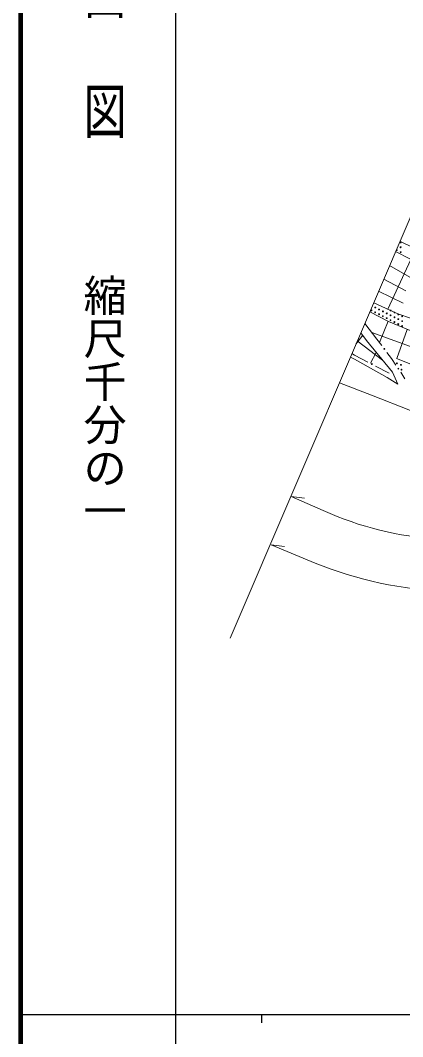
# Model space of a CAD drawing. Units: millimetres, scale not verified. Extents: x 40000 to 680000, y 20000 to 380000.
# Drawn here: x 40000 to 84382, y 202409 to 320451 of the extents above; entities that cross this region are included whole.
import ezdxf
from ezdxf.enums import TextEntityAlignment as Align

# ---------------------------------------------------------------- set-up
doc = ezdxf.new("R2010")
doc.units = ezdxf.units.MM
doc.header["$LTSCALE"] = 1000
for name, color, linetype, lineweight in [('M-BGD-HTXT', 7, 'Continuous', 13), ('M-BMK-OTRS', 5, 'Continuous', 13), ('M-STR-HTXT', 7, 'Continuous', 13), ('M-TTL', 2, 'Continuous', 140), ('M-TTL-BAND', 7, 'Continuous', 25)]:
    doc.layers.add(name, color=color, linetype=linetype, lineweight=lineweight)
doc.styles.add('@ＭＳ ゴシック', font='')
doc.styles.get('@ＭＳ ゴシック').set_extended_font_data('@MS Gothic')

msp = doc.modelspace()

# ---------------------------------------------------------------- linework, layer by layer
at = {"layer": 'M-BGD-HTXT'}
for p, q in [((86985, 293382), (84070, 294796)), ((86893, 291889), (83562, 293608)), ((85347, 292687), (82660, 286906)), ((85757, 290312), (82870, 291988)), ((84759, 289037), (82186, 290387)), ((84426, 287620), (81592, 288997)), ((83812, 286379), (81019, 287656)), ((82752, 285465), (80566, 286597)), ((83812, 286379), (92247, 283404)), ((79992, 285252), (81402, 283412)), ((82686, 285499), (81691, 283031)), ((86360, 283947), (82752, 285465)), ((84910, 284557), (83723, 281156)), ((79751, 283865), (78956, 282829)), ((79530, 284171), (80192, 283254)), ((91423, 280308), (80799, 284199)), ((81402, 283412), (81952, 282687)), ((82043, 280990), (79119, 283210)), ((80192, 283254), (83192, 279584)), ((78790, 281082), (78322, 281345)), ((78501, 281763), (78799, 281577)), ((82576, 278969), (78790, 281082)), ((78799, 281577), (80358, 280759)), ((81319, 281876), (80631, 280615)), ((82555, 281890), (83105, 281164)), ((83105, 281164), (83602, 280411)), ((83649, 281185), (90853, 278353)), ((81244, 280294), (82803, 279476)), ((83836, 278188), (82576, 278969)), ((83192, 279584), (83836, 278188)), ((84153, 279577), (84650, 278825)), ((77041, 278346), (80777, 276899)), ((80777, 276899), (85305, 275118))]:
    msp.add_line(p, q, dxfattribs=at)
for centre in [(84144, 294648), (84146, 294089), (83700, 293752), (84148, 293529), (81199, 287096), (81644, 286869), (80749, 286763), (81195, 286537), (81640, 286310), (82087, 286083), (82090, 286642), (82532, 285857), (82536, 286416), (82978, 285630), (82981, 286189), (82985, 286748), (83427, 285963), (83431, 286522), (83873, 285736), (83877, 286296), (84322, 286069), (83424, 285404), (83869, 285177), (84315, 284951), (84319, 285510), (82254, 282288), (80801, 280526), (83716, 280610), (83878, 279994), (84185, 280436), (84246, 279880)]:
    msp.add_circle(centre, 50, dxfattribs=at)
at = {"layer": 'M-BMK-OTRS'}
msp.add_line((94284, 318698), (64371, 248697), dxfattribs=at)
at = {"layer": 'M-STR-HTXT'}
for p, q in [((75149, 263506), (71444, 265164)), ((71444, 265164), (72985, 264935)), ((73292, 257806), (69119, 259528)), ((69119, 259528), (70666, 259344))]:
    msp.add_line(p, q, dxfattribs=at)
for centre, radius, start, end in [((91090, 299157), 39053, 245.90834, 286.62886), ((91107, 298856), 44749, 246.54056, 287.06036)]:
    msp.add_arc(centre, radius, start, end, dxfattribs=at)
at = {"layer": 'M-TTL'}
msp.add_line((40000, 380000), (40000, 20000), dxfattribs=at)
at = {"layer": 'M-TTL-BAND'}
for p, q in [((58000, 370000), (58000, 20000)), ((40000, 205000), (579000, 205000)), ((68000, 205000), (68000, 204000))]:
    msp.add_line(p, q, dxfattribs=at)

# ---------------------------------------------------------------- texts
at = {"layer": 'M-TTL-BAND', "style": '@ＭＳ ゴシック', "width": 1.4}
msp.add_text('平  面  図', height=3666, rotation=270, dxfattribs=at).set_placement((49777, 306475), align=Align.MIDDLE_RIGHT)
at = {"layer": 'M-TTL-BAND', "style": '@ＭＳ ゴシック'}
msp.add_text('縮尺千分の一', height=3666, rotation=270, dxfattribs=at).set_placement((49777, 261030), align=Align.MIDDLE_RIGHT)

doc.saveas('drawing.dxf')
